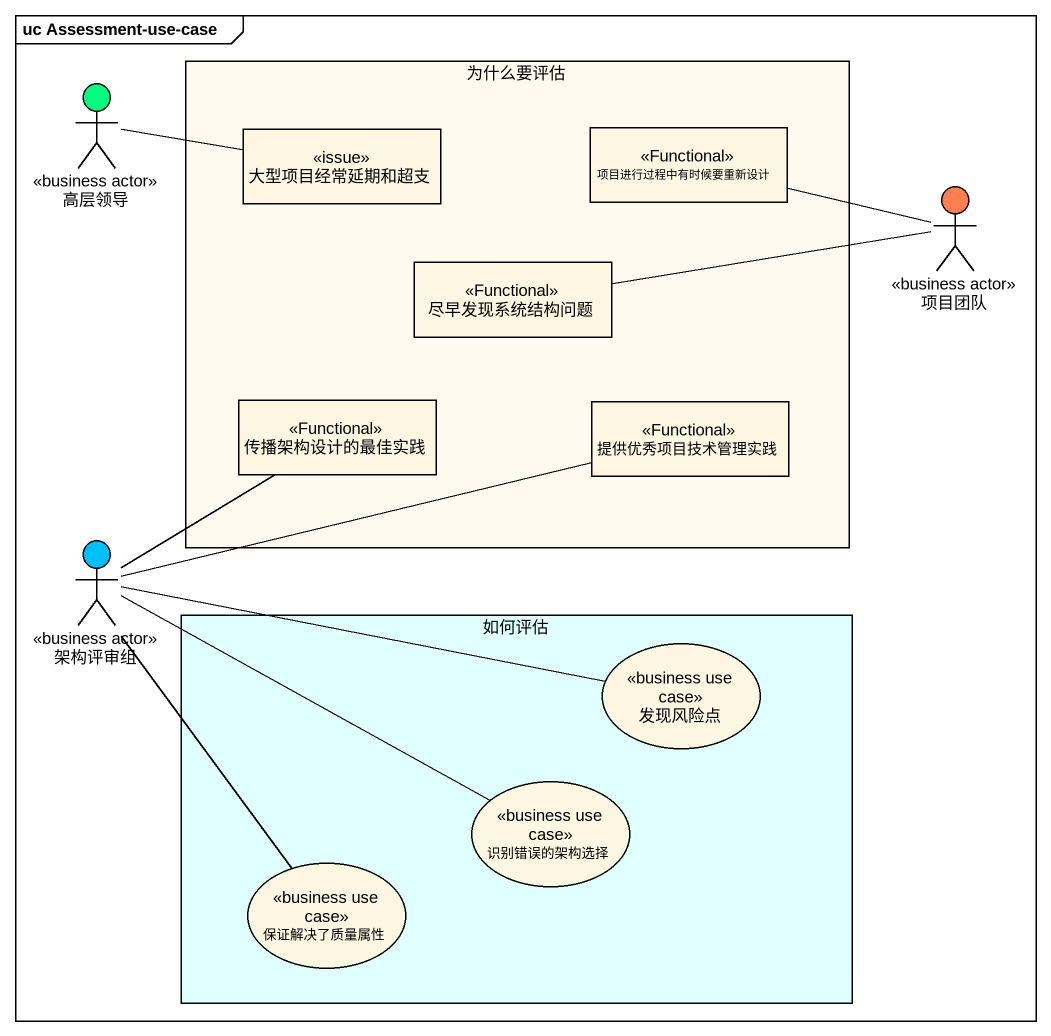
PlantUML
@startuml
mainframe uc Assessment-use-case
allowmixing
hide circle
hide empty members
actor 高层领导 <<business actor>> #00FF7F
rectangle 为什么要评估 #FFFAF0 {
  class 大型项目经常延期和超支 <<issue>>
  class 项目进行过程中有时候要重新设计 <<Functional>>
  class 尽早发现系统结构问题 <<Functional>>
  class 传播架构设计的最佳实践 <<Functional>>
  class 提供优秀项目技术管理实践 <<Functional>>
}
actor 项目团队 <<business actor>> #FF7F50
actor 架构评审组 <<business actor>> #00BFFF
rectangle 如何评估 #E0FFFF {
  usecase 发现风险点 <<business use case>>
  usecase 识别错误的架构选择 <<business use case>>
  usecase 保证解决了质量属性 <<business use case>>
}
高层领导 -right- 大型项目经常延期和超支
项目团队 -left- 项目进行过程中有时候要重新设计
项目团队 -left- 尽早发现系统结构问题
架构评审组 -up- 传播架构设计的最佳实践
架构评审组 -right- 提供优秀项目技术管理实践
架构评审组 -right- 发现风险点
架构评审组 -right- 识别错误的架构选择
架构评审组 -- 保证解决了质量属性
@enduml
